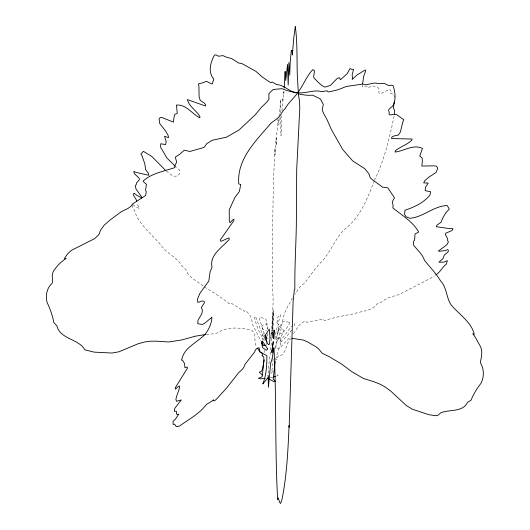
<?xml version="1.0" encoding="UTF-8"?>
<svg xmlns="http://www.w3.org/2000/svg" width="530" height="530" viewBox="0 0 530 530"><rect width="100%" height="100%" fill="white"/><g stroke="black" fill="none" stroke-linecap="round" stroke-linejoin="round"><path stroke-width="0.4" stroke-dasharray="2.65 1.99" d="M277.945 118.462C278.21 127.551 275.666 136.389 276.229 145.538L276.097 138.005L275.043 155.025L274.964 148.036C272.506 193.675 272.519 239.434 272.606 285.127L273.169 301.676L271.678 330.906M280.695 116.997L280.933 135.945L281.662 130.877L281.821 115.58M280.761 113.029L280.708 99.461L279.35 115.825M279.164 118.289L278.866 125.239L278.27 118.919M267.822 333.509L267.524 338.849M272.042 337.08L272.069 338.127M281.986 110.889L282.715 97.838L283.027 100.296L283.709 91.63L283.888 94.347L284.08 91.789M267.305 329.216L267.147 323.823L264.318 324.314L261.462 326.202L261.25 326.891L263.165 329.633L265.404 330.362L266.51 330.19M271.32 338.2C271.347 350.449 268.418 362.606 268.154 374.452M271.519 334.112L271.638 331.707M271.996 330.733L273.261 309.447L272.254 329.13M362.586 84.555L362.467 86.907L365.044 86.151L367.462 86.112L367.853 87.225L369.012 87.377L371.742 85.959L375.73 86.311L377.81 87.284L378.817 89.649L378.97 92.902L380.321 93.896L389.398 89.298L390.663 90.292L391.398 92.366L390.57 93.558L391.471 93.306L393.803 95.009L394.565 97.401M271.738 335.616L271.956 331.522M272.181 334.125L272.294 332.085M271.976 333.986L272.122 331.561M278.071 116.772L278.144 116.355M272.466 329.355L273.593 312.309L273.858 317.284L272.937 328.958M262.078 340.479L263.178 333.105L264.112 334.423M264.132 350.012L264.165 352.874M272.533 333.496L272.698 331.853M273.142 358.691L271.943 370.576L272.44 370.119M266.04 344.785L266.484 342.294M394.108 116.077C389.537 137.853 384.469 159.755 374.67 179.895M275.646 359.333L278.528 349.283L290.698 336.53M275.123 348.449L276.508 342.678L280.602 331.151L283.398 317.125L285.378 310.971L292.898 297.131M374.339 180.65C367.509 198.598 359.923 218.055 343.983 229.841C335.026 239.116 330.74 251.73 322.048 261.244C315.35 267.955 310.077 275.825 304.511 283.431C299.861 285.279 297.701 290.539 294.852 294.335M293.984 325.87L295.024 323.572L294.157 323.181L293.554 323.605M291.652 329.971C288.38 334.47 284.636 339.372 280.078 342.592L279.462 342.234L291.526 326.235M272.652 371.119L270.492 374.412M293.488 333.608C297.217 329.13 299.264 321.809 306.108 321.306L306.473 322.293L323.346 319.186L323.479 319.756L324.87 320.57C334.139 317.172 343.963 315.787 353.689 313.826C361.221 310.991 372.173 311.223 377.035 303.928L381.613 302.06C386.423 297.482 393.101 296.542 399.15 294.508C410.909 288.38 422.867 282.616 434.375 276.024M291.348 338.153C285.378 342.738 287.419 352.529 279.86 356.14L278.813 355.57L277.051 357.545L277.534 359.042L275.62 359.645M276.574 376.128L278.091 375.273L276.07 373.624M272.639 377.181L270.035 377.85M264.583 339.949L263.966 340.081C259.276 333.151 255.871 324.943 254.466 316.602L255.314 316.529L255.758 317.139L264.311 339.2M206.316 334.384C211.549 333.893 217.095 334.304 221.355 330.561C231.418 326.626 241.872 327.878 252.015 330.415C256.805 334.88 253.327 341.857 256.706 346.971M204.434 286.935C212.696 292.189 221.209 297.005 228.596 303.365L229.987 303.067L230.219 302.57L244.555 311.401L245.072 310.573L247.265 311.985L250.948 316.98L252.929 325.095L260.892 341.154M203.103 285.995C197.186 281.013 188.183 277.303 185.785 269.399L182.115 266.04C176.788 256.924 165.93 253.247 160.259 244.264C153.044 235.996 144.458 228.794 138.555 219.473C135.501 216.035 135.68 211.019 132.652 207.601L132.44 203.951M166.321 170.991L171.316 175.052L173.88 176.238L177.331 175.993L179.16 174.33L179.61 170.156L176.457 167.321M133.004 204.474L135.249 206.548L139.344 208.509L139.105 207.276L136.66 203.507M264.298 333.728L259.514 318.994L259.74 317.238L265.205 318.669L266.053 319.477L267.372 328.805M276.117 344.533L275.971 347.62L277.329 348.495L278.429 348.309L279.489 347.309L280.39 344.328L280.873 336.848L279.787 337.789L277.879 338.319L276.117 344.533M275.11 336.901L274.904 339.743C278.018 335.391 278.449 329.408 278.376 324.214L278.541 323.87L276.508 329.176L275.11 336.901M289.387 322.194L289.248 323.969L286.505 328.361L283.994 331.349L281.099 336.351L277.13 340.538L276.64 340.061L277.76 333.251L281.622 322.989L283.391 321.511L289.387 322.194M277.051 321.538L277.104 323.697L279.131 320.074L280.675 314.813L279.35 315.304L277.799 317.311L277.051 321.538M278.25 329.985L277.972 331.674L278.488 332.886L279.442 333.436L281.582 333.516L283.828 331.541L283.775 330.806L281.609 327.997L279.191 326.54L278.25 329.985"/><path stroke-width="0.79" d="M268.154 375.233L268.432 387.258L270.638 363.381L272.128 358.883L273.95 347.634C276.587 398.176 274.818 448.996 277.654 499.532L278.243 497.928L279.701 502.42L280.622 503.5L282.02 499.26C286.902 475.052 287.976 450.261 289.089 425.63L289.161 427.226L293.13 301.053L294.389 289.453L294.846 289.115C294.62 267.816 295.912 246.536 296.336 225.363L296.701 169.686L299.794 107.908L299.51 101.17L298.456 94.877L297.25 73.643C296.846 57.962 297.403 41.843 295.303 26.5L293.733 38.22L292.348 55.001L292.103 50.343L291.858 50.721L291.281 50.403L290.115 63.607L289.751 75.154L288.93 62.474L288.181 85.091L287.565 64.375L285.73 80.494L285.16 71.398L284.921 72.524L284.232 88.059M272.778 331.025L272.884 329.647M394.38 114.513L394.671 110.916L393.373 107.65L394.327 101.747M272.453 334.324L272.148 337.411M264.172 359.87L262.555 369.046L261.376 371.311L259.256 372.186L262.463 374.988M275.295 361.036L273.175 378.592L273.222 379.261L275.494 381.368M362.626 83.766L363.699 76.32L365.746 70.728L365.223 69.953L356.71 75.214L352.165 79.473L352.516 77.479L352.112 75.18L353.55 69.304L351.701 69.337L350.085 68.529L347.13 73.703L341.34 78.957L340.273 79.679L339.703 77.85L337.391 78.228L330.462 85.363L324.897 87.145C320.405 85.111 317.682 81.587 314.29 78.294L313.608 76.903L314.542 70.848L312.846 69.602C306.85 75.724 303.988 83.939 299.059 90.822C295.064 97.381 288.651 101.999 285.067 108.769C281.761 111.293 281.165 115.725 277.667 118.144C274.951 120.747 271.161 122.059 269.121 125.385C254.665 142.047 236.764 159.941 238.778 183.956L240.766 184.453L239.341 191.582L234.869 197.485L229.258 209.853L229.311 220.964L230.086 222.739L232.763 219.798L233.909 219.234L233.862 220.639L220.275 239.957L220.434 241.09L221.58 241.17L228.41 237.99L229.198 238.149L229.165 239.467C222.454 247.351 209.052 255.049 212.053 267.239L210.132 271.605L208.794 280.999L199.797 293.54L197.485 299.165L197.862 302.451L202.221 300.954L204.103 301.292L204.388 302.868L201.268 307.499L202.381 309.937L201.923 313.594L197.988 320.292L197.803 323.691L202.387 324.519L205.435 322.697L211.947 317.165C211.642 323.307 209.065 329.15 205.329 333.993C197.392 342.758 183.731 347.263 181.591 360.274L182.413 360.049L184.526 363.494L184.937 367.774L187.183 366.959L187.461 368.165L175.635 387.165L175.205 388L175.529 389.278C184.48 379.142 176.026 395.572 175.934 399.421L176.51 401.309L181.273 399.931L174.834 408.305L174.33 411.24L176.391 411.24L176.563 414.162L177.146 414.5L178.802 414.102L175.304 419.309L173.058 421.317L173.118 424.47L174.608 424.139L176.205 426.624L179.365 426.153C188.335 419.608 198.671 414.314 205.627 405.39C207.899 402.694 211.265 402.475 213.358 399.752L213.497 400.541L214.471 400.872L216.386 399.269L226.78 387.847L238.586 372.795L242.309 369.344L243.787 367.389L244.973 364.355L254.771 351.814L255.162 350.363L256.633 348.528L259.011 347.74L260.091 352.059L266.895 355.676C266.842 365.17 266.444 375.088 262.767 383.992L268.551 377.075M435.647 274.977C440.35 272.413 442.113 267.08 446.353 264.132L447.366 260.674L443.835 262.131L438.906 262.178L443.007 258.653L444.167 255.255L447.936 251.975L448.486 250.823L447.857 249.65L444.551 250.65L439.092 251.313L438.462 250.948L446.81 244.847L448.406 241.925L447.545 240.428L447.731 238.977L445.385 234.618L445.697 233.24L452.037 230.53L453.004 228.662L450.043 228.682L436.243 226.714L437.104 224.985L441.02 222.335C442.808 217.446 445.306 212.517 449.314 209.158L447.227 205.534C433.514 205.951 423.245 217.366 409.703 218.281L406.126 216.75L404.562 214.465L404.986 210.251C414.347 207.064 423.457 202.937 429.956 195.126L430.612 191.761L425.192 190.634L425.404 187.408L428.214 183.069L423.702 182.883L424.709 180.737L428.359 177.49L436.071 172.449L437.727 168.368L436.727 166.387L435.077 165.844L421.847 166.036L422.357 161.1L422.092 157.94L419.747 156.138L422.436 148.407C413.354 143.875 404.032 151.103 395.029 152.05L395.367 150.653C400.355 146.797 406.775 144.829 411.532 140.51L412.168 139.046L391.557 138.555L391.895 137.091L393.982 135.958L398.341 135.11L400.389 132.003L402.913 121.589L403.88 119.793L396.672 114.679L395.572 114.334L389.656 114.911L388.993 114.036L389.205 112.334L388.609 110.353L389.033 109.207L393.114 105.695C396.228 99.342 395.128 92.372 393.24 85.913L391.776 85.231L388.682 85.569L384.243 83.343L380.176 83.601L374.346 83.024L366.084 84.754L362.811 84.065L346.183 86.509L338.511 89.59L329.686 91.756L328.149 91.922L327.01 90.822L321.564 91.577C313.548 89.371 305.287 94.029 296.966 92.604C291.878 91.895 286.77 90.868 282.092 88.669L273.208 89.471L268.902 93.638L268.929 99.322L266.875 102.065L261.82 106.894L255.023 115.03L238.984 130.042L226.336 137.237L212.172 140.278L206.647 143.776L204.58 147.002L202.221 147.956L189.806 151.481L184.347 150.189L179.955 154.038L175.278 157.251L176.695 162.087L174.801 165.685L174.933 167.559C164.3 171.223 151.686 173.244 143.232 180.955L143.319 181.565L146.412 184.367L145.551 190.244L146.306 191.926L145.498 195.643L132.639 203.891L131.175 206.057L128.028 208.423L121.284 211.728L110.379 219.764L104.324 225.025L100.601 230.08L98.852 234.657L94.731 238.593L71.311 250.379L67.323 254.234L64.355 258.494L66.21 258.435C60.996 261.78 56.392 266.358 53.185 271.691C51.291 275.454 53.033 279.297 52.278 283.099C46.759 288.002 45.421 295.276 47.038 302.292C50.085 308.824 52.556 315.41 53.821 322.584L56.876 325.751C60.009 339.458 78.659 338.551 84.84 349.833L94.055 352.119L111.929 353.04L118.959 351.787L138.058 343.784L144.697 341.996L150.593 341.194L156.933 341.188L168.898 341.983L182.095 339.882L194.98 336.272L205.507 334.516M265.974 345.315L264.371 345.646L263.271 345.05L262.377 343.692L262.158 341.28M273.401 376.956L275.66 376.333M265.179 378.407L260.243 378.811L258.468 378.327L262.045 376.784L262.516 374.114L263.854 360.658L263.755 357.015L261.893 355.709L262.781 354.901L261.588 352.47M292.136 338.312L303.637 340.134L308.142 342.241L316.012 346.819L318.676 349.005L322.187 353.225L329.262 356.716L341.121 363.752L351.947 371.755L363.355 378.427L374.253 381.872L379.944 384.111L385.085 386.96L390.696 391.041L406.291 405.523L412.373 409.22L428.677 414.659L433.904 415.48L437.455 415.719L440.894 412.718C449.586 409.326 462.948 412.36 467.579 402.277L470.984 400.289C473.522 393.916 477.053 388.351 481.214 382.998C484.287 376.293 484.109 368.853 480.312 362.513C481.432 356.862 483.121 350.893 479.849 345.361C477.344 341.532 475.808 337.034 472.641 333.668L474.31 334.384C471.183 321.379 458.609 314.423 450.805 304.425C446.174 297.025 446.823 287.465 440.443 280.714C436.011 273.129 429.684 267.1 424.431 260.203C422.516 254.248 417.296 250.027 413.605 245.151L413.619 241.276L414.632 239.904L415.03 233.922L418.382 232.286L418.581 231.729C412.711 221.58 401.707 215.107 392.73 207.82L393.227 206.057L392.246 201.923L394.479 197.743L387.748 187.792L382.587 187.169L372.153 179.504L370.225 177.775L369.019 173.953L364.766 168.679L352.682 160.895L342.804 149.639L331.455 129.704L327.003 119.555L323.452 113.188L322.16 109.849L323.32 104.383L320.299 98.911L312.541 95.135C307.837 95.678 303.107 94.897 298.509 93.889M296.336 92.955C289.155 91.663 284.087 84.932 276.839 84.595L272.155 82.024L270.929 82.7L269.598 82.024L262.191 76.969L255.997 71.424L241.753 63.487L238.719 63.05L231.756 58.618L226.482 57.213L222.938 55.604L218.579 56.246L215.909 54.888L214.484 55.047C210.615 62.103 207.661 71.921 213.603 78.784L213.756 80.023L212.835 81.719L212.682 83.422L211.927 84.038L206.819 81.494L205.779 81.454L203.878 82.448L198.412 83.932L198.916 85.973L199.088 96.798L200.28 100.468L203.957 102.747L205.58 104.536L205.587 106.053L187.315 99.574C189.097 106.431 196.239 110.465 199.836 116.355L199.863 117.806C192.012 114.016 186.103 104.085 176.43 105.079L177.272 113.38L174.854 114.314L173.999 117.243L173.476 122.139L161.882 117.494L160.318 117.461L159.053 119.011L159.709 123.47L165.493 130.897L168.063 135.236L168.527 137.634L164.525 136.283L166.142 141.384L165.691 144.538L160.703 143.782L160.617 147.227L166.844 157.913L175.311 166.334M274.421 381.839L268.12 378.579M165.691 170.488L151.812 156.489L143.398 151.328L140.854 154.084L141.914 155.548L144.822 163.836L145.545 169.481L148.466 173.343L148.884 175.291L136.382 172.482L133.792 171.462L134.269 173.575L139.297 178.319L139.304 179.736L136.382 183.102L136.263 184.559L135.21 185.692L136.038 189.024L142.166 197.697L141.543 197.829L136.886 195.338L134.176 193.258L133.401 194.165L133.653 195.451L136.316 199.863L136.568 201.221M257.454 348.177L260.104 352.039M266.438 338.286L264.874 335.119M261.959 343.301L263.026 345.454M259.581 350.476L259.7 350.886M265.981 335.649L266.451 341.499M274.162 330.216L273.659 338.557L274.162 330.216M271.85 350.926L271.963 352.708L273.261 341.645L271.85 350.926M270.035 337.292L269.551 343.758L268.842 344.765L267.551 343.784L266.689 340.929L265.709 339.935L264.821 337.61L265.04 335.768L269.253 329.044L270.035 337.292M267.531 348.76L267.107 349.727L266.245 350.191L262.721 347.693L261.449 342.519L262.032 341.28L262.754 341.691L267.531 348.76"/></g></svg>
